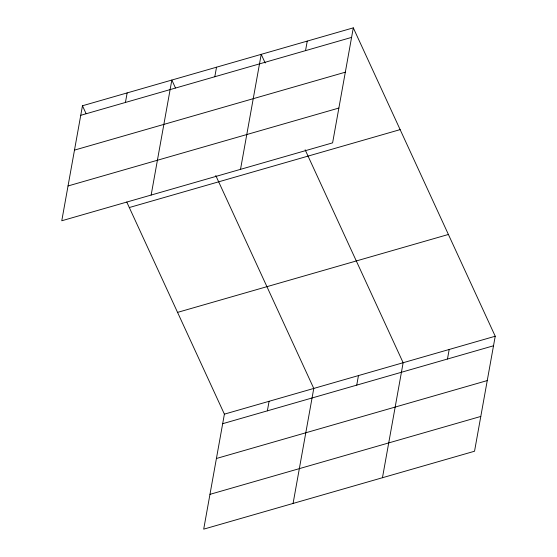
<?xml version="1.0" encoding="UTF-8"?>
<svg xmlns="http://www.w3.org/2000/svg" width="557" height="557" viewBox="0 0 557 557"><rect width="100%" height="100%" fill="white"/><g stroke="black" fill="none" stroke-linecap="round" stroke-linejoin="round"><path stroke-width="0.84" d="M82.464 105.767L61.771 220.767L332.606 142.85L353.298 27.85L82.464 105.767L86.091 113.656M125.429 102.46L127.149 92.915M151.149 195.054L171.835 80.055L175.469 87.943M214.807 76.748L216.527 67.202M240.52 169.342L261.212 54.342L265.209 63.018M126.759 202.017L224.394 414.15L203.702 529.15L474.536 451.233L495.229 336.233L353.298 27.85M305.535 50.638L307.255 41.1M267.367 410.843L269.08 401.298M293.079 503.437L313.772 388.438L215.768 175.511M356.738 385.124L358.457 375.585M382.457 477.725L403.143 362.725L305.145 149.798M447.473 359.021L449.186 349.483M80.744 115.313L351.578 37.396M74.485 150.112L345.319 72.194M68.031 185.968L338.865 108.051M129.301 207.538L400.135 129.614M177.558 312.386L448.392 234.469M224.394 414.15L495.229 336.233M222.675 423.696L493.509 345.779M216.415 458.495L487.25 380.577M209.961 494.351L480.802 416.434"/></g></svg>
